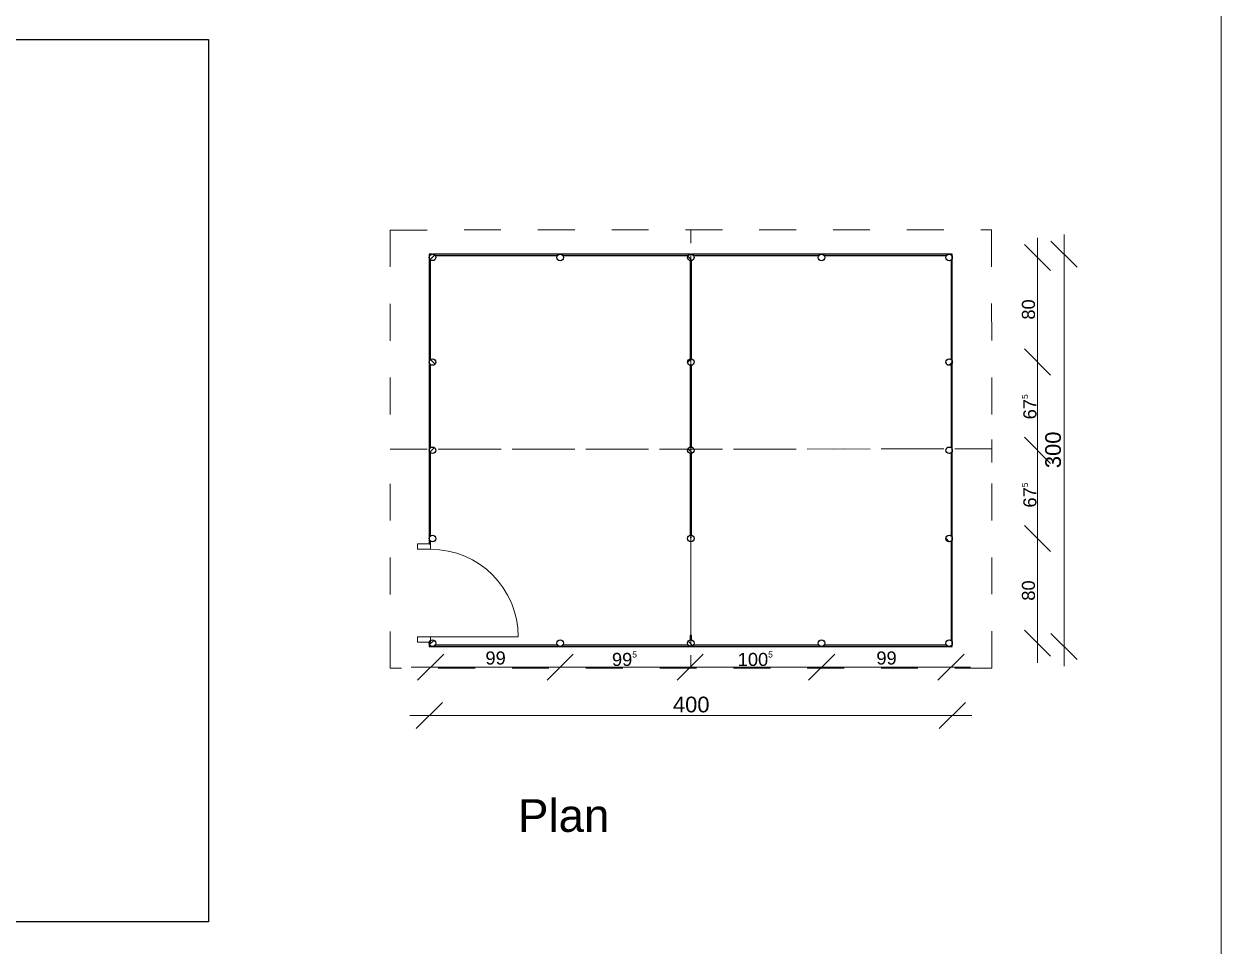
# Model space of a CAD drawing. Extents: x 4998 to 29504, y 981 to 19512.
# Drawn here: x 20348 to 29504, y 7724 to 14776 of the extents above; entities that cross this region are included whole.
import ezdxf

# ---------------------------------------------------------------- set-up
doc = ezdxf.new("R2010")
doc.units = 0
doc.header["$MEASUREMENT"] = 0
doc.header["$XCLIPFRAME"] = 0
doc.linetypes.add('Traits', pattern=[564.444447, 282.222223, -282.222223])
for name, color, linetype, lineweight in [('A01_Esquisses.A_No_stylo__1', 7, 'Continuous', 5), ('A01_Esquisses.A_No_stylo__10', 134, 'Continuous', 5), ('B08_Murs ext_ Périphériques.B_No_stylo__27', 7, 'Continuous', 25), ('F01_Equip_ Agencement.F_No_stylo__1', 7, 'Continuous', 5), ('Portes ArchiCAD_No_stylo__161', 1, 'Continuous', 15)]:
    doc.layers.add(name, color=color, linetype=linetype, lineweight=lineweight)
for name, color, linetype in [('B03_Constr_ Poteaux.B', 7, 'Continuous'), ('B08_Murs ext_ Périphériques.B', 7, 'Continuous'), ('C02_2D_ Images & scans.C', 7, 'Continuous'), ('D01_Cotat_ 1_100.D', 7, 'Continuous'), ('F01_Equip_ Agencement.F', 7, 'Continuous')]:
    doc.layers.add(name, color=color, linetype=linetype)
for name, color, linetype, lineweight, true_color in [('B03_Constr_ Poteaux.B_No_stylo__108', 7, 'Continuous', 0, 0xfd8379), ('B03_Constr_ Poteaux.B_No_stylo__28', 7, 'Continuous', 25, 0xa80f02), ('C07_2D_ Textes_ Ttes échelle.C_No_stylo__66', 7, 'Continuous', 15, 0x5555ff), ('D01_Cotat_ 1_100.D_No_stylo__45', 7, 'Continuous', 20, 0x40a5ff), ('D01_Cotat_ 1_100.D_No_stylo__66', 7, 'Continuous', 15, 0x5555ff), ('D01_Cotat_ 1_100.D_No_stylo__85', 7, 'Continuous', 13, 0x80c2ff)]:
    doc.layers.add(name, color=color, linetype=linetype, lineweight=lineweight, true_color=true_color)
doc.styles.add('STYLE_GENERE_1', font='arial.ttf')
doc.dimstyles.new('STYLE_GENERE__1', dxfattribs={"dimtxt": 120.000005, "dimasz": 190, "dimexe": 0.18, "dimexo": 1000, "dimgap": 0.09, "dimtad": 1, "dimtih": 1, "dimtoh": 1, "dimdec": 0, "dimlfac": 0.1, "dimzin": 0, "dimdsep": 46, "dimtxsty": 'STYLE_GENERE_1', "dimblk": 'ARROWHEAD_6', "dimblk1": 'ARROWHEAD_6', "dimblk2": 'ARROWHEAD_6', "dimcen": 0.09, "dimse1": 1, "dimse2": 1, "dimclrd": 256, "dimclre": 256, "dimclrt": 256, "dimazin": 0, "dimtfac": 1, "dimtdec": 4, "dimtmove": 0, "dimatfit": 3, "dimfxl": 1, "dimtolj": 1, "dimtzin": 0, "dimarcsym": 0})
doc.dimstyles.new('STYLE_GENERE__2', dxfattribs={"dimtxt": 120.000005, "dimasz": 190, "dimexe": 0.18, "dimexo": 1000, "dimgap": 0.09, "dimtad": 1, "dimdec": 0, "dimlfac": 0.1, "dimzin": 0, "dimdsep": 46, "dimtxsty": 'STYLE_GENERE_1', "dimblk": 'ARROWHEAD_6', "dimblk1": 'ARROWHEAD_6', "dimblk2": 'ARROWHEAD_6', "dimcen": 0.09, "dimse1": 1, "dimse2": 1, "dimclrd": 256, "dimclre": 256, "dimclrt": 256, "dimazin": 0, "dimtfac": 1, "dimtdec": 4, "dimtmove": 0, "dimatfit": 3, "dimfxl": 1, "dimtolj": 1, "dimtzin": 0, "dimarcsym": 0})
doc.dimstyles.new('STYLE_GENERE__3', dxfattribs={"dimtxt": 100, "dimasz": 190, "dimexe": 0.18, "dimexo": 1000, "dimgap": 0.09, "dimtad": 1, "dimtih": 1, "dimtoh": 1, "dimdec": 0, "dimlfac": 0.1, "dimzin": 0, "dimdsep": 46, "dimtxsty": 'STYLE_GENERE_1', "dimblk": 'ARROWHEAD_6', "dimblk1": 'ARROWHEAD_6', "dimblk2": 'ARROWHEAD_6', "dimcen": 0.09, "dimse1": 1, "dimse2": 1, "dimclrd": 256, "dimclre": 256, "dimclrt": 256, "dimazin": 0, "dimtfac": 1, "dimtdec": 4, "dimtmove": 0, "dimatfit": 3, "dimfxl": 1, "dimtolj": 1, "dimtzin": 0, "dimarcsym": 0})
doc.dimstyles.new('STYLE_GENERE__4', dxfattribs={"dimtxt": 100, "dimasz": 190, "dimexe": 0.18, "dimexo": 1000, "dimgap": 0.09, "dimtad": 1, "dimdec": 0, "dimlfac": 0.1, "dimzin": 0, "dimdsep": 46, "dimtxsty": 'STYLE_GENERE_1', "dimblk": 'ARROWHEAD_6', "dimblk1": 'ARROWHEAD_6', "dimblk2": 'ARROWHEAD_6', "dimcen": 0.09, "dimse1": 1, "dimse2": 1, "dimclrd": 256, "dimclre": 256, "dimclrt": 256, "dimazin": 0, "dimtfac": 1, "dimtdec": 4, "dimtmove": 0, "dimatfit": 3, "dimfxl": 1, "dimtolj": 1, "dimtzin": 0, "dimarcsym": 0})
picture_1 = doc.add_image_def('image1.bmp', size_in_pixel=(524, 408))
pattern_1 = [(45, (0, 0), (-91.9239, 91.9239), []), (135, (0, 0), (91.9239, 91.9239), [])]

# ---------------------------------------------------------------- blocks, each defined once
blk = doc.blocks.new('P_standard 13')
at = {"layer": 'Portes ArchiCAD_No_stylo__161', "linetype": 'Continuous'}
for p, q in [((335, 0), (335, 670)), ((-335, 0), (-375, 0)), ((-375, 0), (-375, -100)), ((-375, 0), (-375, -10)), ((-335, -100), (-335, 0)), ((375, 0), (335, 0)), ((335, 0), (335, -100)), ((375, -100), (375, 0)), ((375, 0), (375, -10)), ((-375, -100), (-335, -100)), ((335, -100), (375, -100))]:
    blk.add_line(p, q, dxfattribs=at)
blk.add_arc((335, 0), 670, 90, 180, dxfattribs=at)
blk = doc.blocks.new('Mur_1', base_point=(23448.2, 10025.6))
at = {"layer": 'B08_Murs ext_ Périphériques.B_No_stylo__27', "linetype": 'Continuous'}
for p, q in [((23448.2, 13015.6), (23448.2, 10798.9)), ((23458.2, 12210.6), (23458.2, 12970.9)), ((23458.2, 11535.6), (23458.2, 12170.6)), ((23458.2, 10861.2), (23458.2, 11495.6)), ((23458.2, 10798.9), (23458.2, 10821.2)), ((23458.2, 10798.9), (23448.2, 10798.9)), ((23458.2, 10048.9), (23448.2, 10048.9)), ((23448.2, 10048.9), (23448.2, 10015.6))]:
    blk.add_line(p, q, dxfattribs=at)
at = {"layer": 'Portes ArchiCAD_No_stylo__161', "linetype": 'Continuous', "zscale": 1000, "rotation": -90.00000000000001}
blk.add_blockref('P_standard 13', (23458.2, 10423.9), dxfattribs=at)
blk = doc.blocks.new('Mur_2', base_point=(23448.2, 10025.6))
at = {"layer": 'B08_Murs ext_ Périphériques.B_No_stylo__27', "linetype": 'Continuous'}
for p, q in [((23448.2, 10015.6), (25447.6, 10015.6)), ((24428.4, 10025.6), (23493.2, 10025.6)), ((25428.4, 10025.6), (24468.4, 10025.6)), ((25449.3, 10015.6), (27448.2, 10015.6)), ((26428.4, 10025.6), (25468.5, 10025.6)), ((27403.5, 10025.6), (26468.4, 10025.6))]:
    blk.add_line(p, q, dxfattribs=at)
blk = doc.blocks.new('Mur_3', base_point=(27448.2, 13005.6))
at = {"layer": 'B08_Murs ext_ Périphériques.B_No_stylo__27', "linetype": 'Continuous'}
for p, q in [((23469.2, 13015.6), (23448.2, 13015.6)), ((25443.4, 13015.6), (23477.2, 13015.6)), ((23493.4, 13005.6), (24428.5, 13005.6)), ((24468.4, 13005.6), (25428.1, 13005.6)), ((27448.2, 13015.6), (25453.5, 13015.6)), ((25468.8, 13005.6), (26428.5, 13005.6)), ((26468.3, 13005.6), (27403.3, 13005.6)), ((27448.2, 13005.6), (27448.2, 13015.6))]:
    blk.add_line(p, q, dxfattribs=at)
blk = doc.blocks.new('Mur_4', base_point=(27438.2, 10025.6))
at = {"layer": 'B08_Murs ext_ Périphériques.B_No_stylo__27', "linetype": 'Continuous'}
for p, q in [((27448.2, 12191.9), (27448.2, 13005.6)), ((27438.2, 12970.5), (27438.2, 12210.6)), ((27448.2, 11516.9), (27448.2, 12189.3)), ((27438.2, 12170.6), (27438.2, 11535.6)), ((27438.2, 11495.5), (27438.2, 10861.3)), ((27448.2, 10842.5), (27448.2, 11514.3)), ((27438.2, 10821.2), (27438.2, 10061)), ((27448.2, 10042.2), (27448.2, 10839.9)), ((27448.2, 10015.6), (27448.2, 10039.6))]:
    blk.add_line(p, q, dxfattribs=at)
blk = doc.blocks.new('Mur_5', base_point=(25443.4, 10045.6))
at = {"layer": 'B08_Murs ext_ Périphériques.B_No_stylo__27', "linetype": 'Continuous'}
for p, q in [((25443.4, 12966.6), (25443.4, 12215.1)), ((25453.4, 12215.1), (25453.4, 12966.6)), ((25443.4, 12166.1), (25443.4, 11540)), ((25453.4, 11540), (25453.4, 12166.1)), ((25443.4, 11491), (25443.4, 10865.7)), ((25453.4, 10865.7), (25453.4, 11491)), ((25453.4, 10848.2), (25443.4, 10848.2)), ((25453.4, 10098.2), (25443.4, 10098.2)), ((25443.4, 10098.2), (25443.4, 10065)), ((25453.4, 10065), (25453.4, 10098.2))]:
    blk.add_line(p, q, dxfattribs=at)
blk = doc.blocks.new('Mur_6', base_point=(23458.2, 13007))
at = {"layer": 'B08_Murs ext_ Périphériques.B_No_stylo__27', "linetype": 'Continuous'}
for p, q in [((23448.2, 13007), (23448.2, 10798.9)), ((23454.1, 13007), (23448.2, 13007)), ((23458.2, 12210.6), (23458.2, 12970.9)), ((23458.2, 11535.6), (23458.2, 12170.6)), ((23458.2, 10861.2), (23458.2, 11495.6)), ((23458.2, 10798.9), (23458.2, 10821.2)), ((23448.2, 10798.9), (23458.2, 10798.9))]:
    blk.add_line(p, q, dxfattribs=at)
blk = doc.blocks.new('Mur_7', base_point=(27448.2, 13004.4))
at = {"layer": 'B08_Murs ext_ Périphériques.B_No_stylo__27', "linetype": 'Continuous'}
for p, q in [((27448.2, 13004.4), (27444, 13004.4)), ((27448.2, 12191.9), (27448.2, 13004.4)), ((27438.2, 12970.5), (27438.2, 12210.6)), ((27448.2, 11516.9), (27448.2, 12189.3)), ((27438.2, 12170.6), (27438.2, 11535.6)), ((27438.2, 11495.5), (27438.2, 10861.3)), ((27448.2, 10842.5), (27448.2, 11514.3)), ((27438.2, 10821.2), (27438.2, 10061)), ((27448.2, 10042.2), (27448.2, 10839.9)), ((27438.2, 10020.9), (27438.2, 10015.6)), ((27438.2, 10015.6), (27448.2, 10015.6)), ((27448.2, 10015.6), (27448.2, 10039.6))]:
    blk.add_line(p, q, dxfattribs=at)
blk = doc.blocks.new('Poteau_1', base_point=(23473.2, 10040.6))
at = {"layer": 'B03_Constr_ Poteaux.B_No_stylo__108', "linetype": 'Continuous'}
h = blk.add_hatch(dxfattribs=at)
h.set_pattern_fill('BÉTON', color=256, style=0, pattern_type=2)
h.set_pattern_definition(pattern_1)
h.paths.add_polyline_path([(23473.2, 10015.6, 0.414214), (23498.2, 10040.6, 0.414214), (23473.2, 10065.6, 0.414214), (23448.2, 10040.6, 0.414214)], flags=0)
at = {"layer": 'B03_Constr_ Poteaux.B_No_stylo__28', "linetype": 'Continuous'}
blk.add_circle((23473.2, 10040.6), 25, dxfattribs=at)
blk = doc.blocks.new('Poteau_2', base_point=(23473.2, 12990.9))
at = {"layer": 'B03_Constr_ Poteaux.B_No_stylo__108', "linetype": 'Continuous'}
h = blk.add_hatch(dxfattribs=at)
h.set_pattern_fill('BÉTON', color=256, style=0, pattern_type=2)
h.set_pattern_definition(pattern_1)
h.paths.add_polyline_path([(23473.2, 12965.9, 0.414214), (23498.2, 12990.9, 0.414214), (23473.2, 13015.9, 0.414214), (23448.2, 12990.9, 0.414214)], flags=0)
at = {"layer": 'B03_Constr_ Poteaux.B_No_stylo__28', "linetype": 'Continuous'}
blk.add_circle((23473.2, 12990.9), 25, dxfattribs=at)
blk = doc.blocks.new('Poteau_3', base_point=(27423.2, 12990.5))
at = {"layer": 'B03_Constr_ Poteaux.B_No_stylo__108', "linetype": 'Continuous'}
h = blk.add_hatch(dxfattribs=at)
h.set_pattern_fill('BÉTON', color=256, style=0, pattern_type=2)
h.set_pattern_definition(pattern_1)
h.paths.add_polyline_path([(27423.2, 12965.5, 0.414214), (27448.2, 12990.5, 0.414214), (27423.2, 13015.5, 0.414214), (27398.2, 12990.5, 0.414214)], flags=0)
at = {"layer": 'B03_Constr_ Poteaux.B_No_stylo__28', "linetype": 'Continuous'}
blk.add_circle((27423.2, 12990.5), 25, dxfattribs=at)
blk = doc.blocks.new('Poteau_4', base_point=(27423.2, 10040.9))
at = {"layer": 'B03_Constr_ Poteaux.B_No_stylo__108', "linetype": 'Continuous'}
h = blk.add_hatch(dxfattribs=at)
h.set_pattern_fill('BÉTON', color=256, style=0, pattern_type=2)
h.set_pattern_definition(pattern_1)
h.paths.add_polyline_path([(27423.2, 10015.9, 0.414214), (27448.2, 10040.9, 0.414214), (27423.2, 10065.9, 0.414214), (27398.2, 10040.9, 0.414214)], flags=0)
at = {"layer": 'B03_Constr_ Poteaux.B_No_stylo__28', "linetype": 'Continuous'}
blk.add_circle((27423.2, 10040.9), 25, dxfattribs=at)
blk = doc.blocks.new('Poteau_5', base_point=(27423.2, 11515.6))
at = {"layer": 'B03_Constr_ Poteaux.B_No_stylo__108', "linetype": 'Continuous'}
h = blk.add_hatch(dxfattribs=at)
h.set_pattern_fill('BÉTON', color=256, style=0, pattern_type=2)
h.set_pattern_definition(pattern_1)
h.paths.add_polyline_path([(27423.2, 11490.6, 0.414214), (27448.2, 11515.6, 0.414214), (27423.2, 11540.6, 0.414214), (27398.2, 11515.6, 0.414214)], flags=0)
at = {"layer": 'B03_Constr_ Poteaux.B_No_stylo__28', "linetype": 'Continuous'}
blk.add_circle((27423.2, 11515.6), 25, dxfattribs=at)
blk = doc.blocks.new('Poteau_6', base_point=(23473.2, 11515.6))
at = {"layer": 'B03_Constr_ Poteaux.B_No_stylo__108', "linetype": 'Continuous'}
h = blk.add_hatch(dxfattribs=at)
h.set_pattern_fill('BÉTON', color=256, style=0, pattern_type=2)
h.set_pattern_definition(pattern_1)
h.paths.add_polyline_path([(23473.2, 11490.6, 0.414214), (23498.2, 11515.6, 0.414214), (23473.2, 11540.6, 0.414214), (23448.2, 11515.6, 0.414214)], flags=0)
at = {"layer": 'B03_Constr_ Poteaux.B_No_stylo__28', "linetype": 'Continuous'}
blk.add_circle((23473.2, 11515.6), 25, dxfattribs=at)
blk = doc.blocks.new('Poteau_7', base_point=(25448.4, 11515.5))
at = {"layer": 'B03_Constr_ Poteaux.B_No_stylo__108', "linetype": 'Continuous'}
h = blk.add_hatch(dxfattribs=at)
h.set_pattern_fill('BÉTON', color=256, style=0, pattern_type=2)
h.set_pattern_definition(pattern_1)
h.paths.add_polyline_path([(25448.4, 11490.5, 0.414214), (25473.4, 11515.5, 0.414214), (25448.4, 11540.5, 0.414214), (25423.4, 11515.5, 0.414214)], flags=0)
at = {"layer": 'B03_Constr_ Poteaux.B_No_stylo__28', "linetype": 'Continuous'}
blk.add_circle((25448.4, 11515.5), 25, dxfattribs=at)
blk = doc.blocks.new('Poteau_8', base_point=(25448.4, 10040.5))
at = {"layer": 'B03_Constr_ Poteaux.B_No_stylo__108', "linetype": 'Continuous'}
h = blk.add_hatch(dxfattribs=at)
h.set_pattern_fill('BÉTON', color=256, style=0, pattern_type=2)
h.set_pattern_definition(pattern_1)
h.paths.add_polyline_path([(25448.4, 10015.5, 0.414214), (25473.4, 10040.5, 0.414214), (25448.4, 10065.5, 0.414214), (25423.4, 10040.5, 0.414214)], flags=0)
at = {"layer": 'B03_Constr_ Poteaux.B_No_stylo__28', "linetype": 'Continuous'}
blk.add_circle((25448.4, 10040.5), 25, dxfattribs=at)
blk = doc.blocks.new('Poteau_9', base_point=(24448.4, 10040.6))
at = {"layer": 'B03_Constr_ Poteaux.B_No_stylo__108', "linetype": 'Continuous'}
h = blk.add_hatch(dxfattribs=at)
h.set_pattern_fill('BÉTON', color=256, style=0, pattern_type=2)
h.set_pattern_definition(pattern_1)
h.paths.add_polyline_path([(24448.4, 10015.6, 0.414214), (24473.4, 10040.6, 0.414214), (24448.4, 10065.6, 0.414214), (24423.4, 10040.6, 0.414214)], flags=0)
at = {"layer": 'B03_Constr_ Poteaux.B_No_stylo__28', "linetype": 'Continuous'}
blk.add_circle((24448.4, 10040.6), 25, dxfattribs=at)
blk = doc.blocks.new('Poteau_10', base_point=(26448.4, 10040.6))
at = {"layer": 'B03_Constr_ Poteaux.B_No_stylo__108', "linetype": 'Continuous'}
h = blk.add_hatch(dxfattribs=at)
h.set_pattern_fill('BÉTON', color=256, style=0, pattern_type=2)
h.set_pattern_definition(pattern_1)
h.paths.add_polyline_path([(26448.4, 10015.6, 0.414214), (26473.4, 10040.6, 0.414214), (26448.4, 10065.6, 0.414214), (26423.4, 10040.6, 0.414214)], flags=0)
at = {"layer": 'B03_Constr_ Poteaux.B_No_stylo__28', "linetype": 'Continuous'}
blk.add_circle((26448.4, 10040.6), 25, dxfattribs=at)
blk = doc.blocks.new('Poteau_11', base_point=(24448.4, 12990.5))
at = {"layer": 'B03_Constr_ Poteaux.B_No_stylo__108', "linetype": 'Continuous'}
h = blk.add_hatch(dxfattribs=at)
h.set_pattern_fill('BÉTON', color=256, style=0, pattern_type=2)
h.set_pattern_definition(pattern_1)
h.paths.add_polyline_path([(24448.4, 12965.5, 0.414214), (24473.4, 12990.5, 0.414214), (24448.4, 13015.5, 0.414214), (24423.4, 12990.5, 0.414214)], flags=0)
at = {"layer": 'B03_Constr_ Poteaux.B_No_stylo__28', "linetype": 'Continuous'}
blk.add_circle((24448.4, 12990.5), 25, dxfattribs=at)
blk = doc.blocks.new('Poteau_12', base_point=(26448.4, 12990.5))
at = {"layer": 'B03_Constr_ Poteaux.B_No_stylo__108', "linetype": 'Continuous'}
h = blk.add_hatch(dxfattribs=at)
h.set_pattern_fill('BÉTON', color=256, style=0, pattern_type=2)
h.set_pattern_definition(pattern_1)
h.paths.add_polyline_path([(26448.4, 12965.5, 0.414214), (26473.4, 12990.5, 0.414214), (26448.4, 13015.5, 0.414214), (26423.4, 12990.5, 0.414214)], flags=0)
at = {"layer": 'B03_Constr_ Poteaux.B_No_stylo__28', "linetype": 'Continuous'}
blk.add_circle((26448.4, 12990.5), 25, dxfattribs=at)
blk = doc.blocks.new('Poteau_13', base_point=(25448.4, 12991.1))
at = {"layer": 'B03_Constr_ Poteaux.B_No_stylo__108', "linetype": 'Continuous'}
h = blk.add_hatch(dxfattribs=at)
h.set_pattern_fill('BÉTON', color=256, style=0, pattern_type=2)
h.set_pattern_definition(pattern_1)
h.paths.add_polyline_path([(25448.4, 12966.1, 0.414214), (25473.4, 12991.1, 0.414214), (25448.4, 13016.1, 0.414214), (25423.4, 12991.1, 0.414214)], flags=0)
at = {"layer": 'B03_Constr_ Poteaux.B_No_stylo__28', "linetype": 'Continuous'}
blk.add_circle((25448.4, 12991.1), 25, dxfattribs=at)
blk = doc.blocks.new('Poteau_14', base_point=(23473.2, 12190.6))
at = {"layer": 'B03_Constr_ Poteaux.B_No_stylo__108', "linetype": 'Continuous'}
h = blk.add_hatch(dxfattribs=at)
h.set_pattern_fill('BÉTON', color=256, style=0, pattern_type=2)
h.set_pattern_definition(pattern_1)
h.paths.add_polyline_path([(23473.2, 12165.6, 0.414214), (23498.2, 12190.6, 0.414214), (23473.2, 12215.6, 0.414214), (23448.2, 12190.6, 0.414214)], flags=0)
at = {"layer": 'B03_Constr_ Poteaux.B_No_stylo__28', "linetype": 'Continuous'}
blk.add_circle((23473.2, 12190.6), 25, dxfattribs=at)
blk = doc.blocks.new('Poteau_15', base_point=(23473.2, 10841.2))
at = {"layer": 'B03_Constr_ Poteaux.B_No_stylo__108', "linetype": 'Continuous'}
h = blk.add_hatch(dxfattribs=at)
h.set_pattern_fill('BÉTON', color=256, style=0, pattern_type=2)
h.set_pattern_definition(pattern_1)
h.paths.add_polyline_path([(23473.2, 10816.2, 0.414214), (23498.2, 10841.2, 0.414214), (23473.2, 10866.2, 0.414214), (23448.2, 10841.2, 0.414214)], flags=0)
at = {"layer": 'B03_Constr_ Poteaux.B_No_stylo__28', "linetype": 'Continuous'}
blk.add_circle((23473.2, 10841.2), 25, dxfattribs=at)
blk = doc.blocks.new('Poteau_16', base_point=(27423.2, 12190.6))
at = {"layer": 'B03_Constr_ Poteaux.B_No_stylo__108', "linetype": 'Continuous'}
h = blk.add_hatch(dxfattribs=at)
h.set_pattern_fill('BÉTON', color=256, style=0, pattern_type=2)
h.set_pattern_definition(pattern_1)
h.paths.add_polyline_path([(27423.2, 12165.6, 0.414214), (27448.2, 12190.6, 0.414214), (27423.2, 12215.6, 0.414214), (27398.2, 12190.6, 0.414214)], flags=0)
at = {"layer": 'B03_Constr_ Poteaux.B_No_stylo__28', "linetype": 'Continuous'}
blk.add_circle((27423.2, 12190.6), 25, dxfattribs=at)
blk = doc.blocks.new('Poteau_17', base_point=(27423.2, 10841.2))
at = {"layer": 'B03_Constr_ Poteaux.B_No_stylo__108', "linetype": 'Continuous'}
h = blk.add_hatch(dxfattribs=at)
h.set_pattern_fill('BÉTON', color=256, style=0, pattern_type=2)
h.set_pattern_definition(pattern_1)
h.paths.add_polyline_path([(27423.2, 10816.2, 0.414214), (27448.2, 10841.2, 0.414214), (27423.2, 10866.2, 0.414214), (27398.2, 10841.2, 0.414214)], flags=0)
at = {"layer": 'B03_Constr_ Poteaux.B_No_stylo__28', "linetype": 'Continuous'}
blk.add_circle((27423.2, 10841.2), 25, dxfattribs=at)
blk = doc.blocks.new('Poteau_18', base_point=(25448.4, 12190.6))
at = {"layer": 'B03_Constr_ Poteaux.B_No_stylo__108', "linetype": 'Continuous'}
h = blk.add_hatch(dxfattribs=at)
h.set_pattern_fill('BÉTON', color=256, style=0, pattern_type=2)
h.set_pattern_definition(pattern_1)
h.paths.add_polyline_path([(25448.4, 12165.6, 0.414214), (25473.4, 12190.6, 0.414214), (25448.4, 12215.6, 0.414214), (25423.4, 12190.6, 0.414214)], flags=0)
at = {"layer": 'B03_Constr_ Poteaux.B_No_stylo__28', "linetype": 'Continuous'}
blk.add_circle((25448.4, 12190.6), 25, dxfattribs=at)
blk = doc.blocks.new('Poteau_19', base_point=(25448.4, 10841.2))
at = {"layer": 'B03_Constr_ Poteaux.B_No_stylo__108', "linetype": 'Continuous'}
h = blk.add_hatch(dxfattribs=at)
h.set_pattern_fill('BÉTON', color=256, style=0, pattern_type=2)
h.set_pattern_definition(pattern_1)
h.paths.add_polyline_path([(25448.4, 10816.2, 0.414214), (25473.4, 10841.2, 0.414214), (25448.4, 10866.2, 0.414214), (25423.4, 10841.2, 0.414214)], flags=0)
at = {"layer": 'B03_Constr_ Poteaux.B_No_stylo__28', "linetype": 'Continuous'}
blk.add_circle((25448.4, 10841.2), 25, dxfattribs=at)
blk = doc.blocks.new('Tôle ondulée Inc 13')
at = {"layer": 'F01_Equip_ Agencement.F_No_stylo__1', "linetype": 'Traits'}
for p, q in [((0, 0), (0, 4599.4)), ((0, 4599.4), (1675.9, 4599.4)), ((0, 0), (0, 4599.4)), ((1675.9, 0), (1675.9, 4599.4)), ((0, 2299.7), (100, 2299.7)), ((0, 0), (1675.9, 0))]:
    blk.add_line(p, q, dxfattribs=at)
blk = doc.blocks.new('Tôle ondulée Inc 13_2')
at = {"layer": 'F01_Equip_ Agencement.F_No_stylo__1', "linetype": 'Traits'}
for p, q in [((0, 0), (0, 4601.6)), ((0, 4601.6), (1675.9, 4601.6)), ((0, 0), (0, 4601.6)), ((1675.9, 0), (1675.9, 4601.6)), ((0, 2300.8), (100, 2300.8)), ((0, 0), (1675.9, 0))]:
    blk.add_line(p, q, dxfattribs=at)
blk = doc.blocks.new('*D83')
at = {"layer": 'D01_Cotat_ 1_100.D_No_stylo__45', "linetype": 'Continuous'}
for p, q in [((23548.2, 9587.3), (23348.2, 9387.3)), ((27348.2, 9387.3), (27548.2, 9587.3))]:
    blk.add_line(p, q, dxfattribs=at)
at = {"layer": 'D01_Cotat_ 1_100.D_No_stylo__85', "linetype": 'Continuous'}
for p, q in [((23298.2, 9487.3), (23448.2, 9487.3)), ((23448.2, 9487.3), (27448.2, 9487.3)), ((27448.2, 9487.3), (27598.2, 9487.3))]:
    blk.add_line(p, q, dxfattribs=at)
at = {"layer": 'D01_Cotat_ 1_100.D_No_stylo__66', "insert": (25311.6, 9631.3), "char_height": 120, "attachment_point": 1, "style": 'STYLE_GENERE_1'}
blk.add_mtext('{400}', dxfattribs=at)
blk = doc.blocks.new('ARROWHEAD_6')
at = {"color": 0, "linetype": 'Continuous', "lineweight": 0}
for p, q in [((-0.5, -0.5), (0.5, 0.5)), ((0, 0), (-1, 0))]:
    blk.add_line(p, q, dxfattribs=at)
blk = doc.blocks.new('*D85')
at = {"layer": 'D01_Cotat_ 1_100.D_No_stylo__45', "linetype": 'Continuous'}
for p, q in [((28402.8, 12915.6), (28202.8, 13115.6)), ((28202.8, 10115.6), (28402.8, 9915.6))]:
    blk.add_line(p, q, dxfattribs=at)
at = {"layer": 'D01_Cotat_ 1_100.D_No_stylo__85', "linetype": 'Continuous'}
for p, q in [((28302.8, 13015.6), (28302.8, 13165.6)), ((28302.8, 10015.6), (28302.8, 13015.6)), ((28302.8, 9865.6), (28302.8, 10015.6))]:
    blk.add_line(p, q, dxfattribs=at)
at = {"layer": 'D01_Cotat_ 1_100.D_No_stylo__66', "insert": (28158.8, 11379), "char_height": 120, "attachment_point": 1, "rotation": 90, "style": 'STYLE_GENERE_1'}
blk.add_mtext('{300}', dxfattribs=at)
blk = doc.blocks.new('*D86')
at = {"layer": 'D01_Cotat_ 1_100.D_No_stylo__45', "linetype": 'Continuous'}
for p, q in [((23558.2, 9956.9), (23358.2, 9756.9)), ((24348.4, 9756.9), (24548.4, 9956.9))]:
    blk.add_line(p, q, dxfattribs=at)
at = {"layer": 'D01_Cotat_ 1_100.D_No_stylo__85', "linetype": 'Continuous'}
for p, q in [((23308.2, 9856.9), (23458.2, 9856.9)), ((23458.2, 9856.9), (24448.4, 9856.9)), ((24448.4, 9856.9), (24598.4, 9856.9))]:
    blk.add_line(p, q, dxfattribs=at)
at = {"layer": 'D01_Cotat_ 1_100.D_No_stylo__66', "insert": (23877.4, 9976.9), "char_height": 100, "attachment_point": 1, "style": 'STYLE_GENERE_1'}
blk.add_mtext('{99}', dxfattribs=at)
blk = doc.blocks.new('*D87')
at = {"layer": 'D01_Cotat_ 1_100.D_No_stylo__45', "linetype": 'Continuous'}
for p, q in [((24548.4, 9956.9), (24348.4, 9756.9)), ((25343.4, 9756.9), (25543.4, 9956.9))]:
    blk.add_line(p, q, dxfattribs=at)
at = {"layer": 'D01_Cotat_ 1_100.D_No_stylo__85', "linetype": 'Continuous'}
for p, q in [((24298.4, 9856.9), (24448.4, 9856.9)), ((24448.4, 9856.9), (25443.4, 9856.9)), ((25443.4, 9856.9), (25593.4, 9856.9))]:
    blk.add_line(p, q, dxfattribs=at)
at = {"layer": 'D01_Cotat_ 1_100.D_No_stylo__66', "insert": (24845, 9976.9), "char_height": 100, "attachment_point": 1, "style": 'STYLE_GENERE_1'}
blk.add_mtext('{99\\H0.660000x;\\A1{\\H0.7x;\\S5^  ;}}', dxfattribs=at)
blk = doc.blocks.new('*D88')
at = {"layer": 'D01_Cotat_ 1_100.D_No_stylo__45', "linetype": 'Continuous'}
for p, q in [((25543.4, 9956.9), (25343.4, 9756.9)), ((26348.4, 9756.9), (26548.4, 9956.9))]:
    blk.add_line(p, q, dxfattribs=at)
at = {"layer": 'D01_Cotat_ 1_100.D_No_stylo__85', "linetype": 'Continuous'}
for p, q in [((25293.4, 9856.9), (25443.4, 9856.9)), ((25443.4, 9856.9), (26448.4, 9856.9)), ((26448.4, 9856.9), (26598.4, 9856.9))]:
    blk.add_line(p, q, dxfattribs=at)
at = {"layer": 'D01_Cotat_ 1_100.D_No_stylo__66', "insert": (25807, 9976.9), "char_height": 100, "attachment_point": 1, "style": 'STYLE_GENERE_1'}
blk.add_mtext('{100\\H0.660000x;\\A1{\\H0.7x;\\S5^  ;}}', dxfattribs=at)
blk = doc.blocks.new('*D89')
at = {"layer": 'D01_Cotat_ 1_100.D_No_stylo__45', "linetype": 'Continuous'}
for p, q in [((26548.4, 9956.9), (26348.4, 9756.9)), ((27338.2, 9756.9), (27538.2, 9956.9))]:
    blk.add_line(p, q, dxfattribs=at)
at = {"layer": 'D01_Cotat_ 1_100.D_No_stylo__85', "linetype": 'Continuous'}
for p, q in [((26298.4, 9856.9), (26448.4, 9856.9)), ((26448.4, 9856.9), (27438.2, 9856.9)), ((27438.2, 9856.9), (27588.2, 9856.9))]:
    blk.add_line(p, q, dxfattribs=at)
at = {"layer": 'D01_Cotat_ 1_100.D_No_stylo__66', "insert": (26867.4, 9976.9), "char_height": 100, "attachment_point": 1, "style": 'STYLE_GENERE_1'}
blk.add_mtext('{99}', dxfattribs=at)
blk = doc.blocks.new('*D90')
at = {"layer": 'D01_Cotat_ 1_100.D_No_stylo__45', "linetype": 'Continuous'}
for p, q in [((28200.4, 12890.5), (28000.4, 13090.5)), ((28000.4, 12290.6), (28200.4, 12090.6))]:
    blk.add_line(p, q, dxfattribs=at)
at = {"layer": 'D01_Cotat_ 1_100.D_No_stylo__85', "linetype": 'Continuous'}
for p, q in [((28100.4, 12990.5), (28100.4, 13140.5)), ((28100.4, 12190.6), (28100.4, 12990.5)), ((28100.4, 12040.6), (28100.4, 12190.6))]:
    blk.add_line(p, q, dxfattribs=at)
at = {"layer": 'D01_Cotat_ 1_100.D_No_stylo__66', "insert": (27980.4, 12514.7), "char_height": 100, "attachment_point": 1, "rotation": 90, "style": 'STYLE_GENERE_1'}
blk.add_mtext('{80}', dxfattribs=at)
blk = doc.blocks.new('*D91')
at = {"layer": 'D01_Cotat_ 1_100.D_No_stylo__45', "linetype": 'Continuous'}
for p, q in [((28200.4, 12090.6), (28000.4, 12290.6)), ((28000.4, 11615.6), (28200.4, 11415.6))]:
    blk.add_line(p, q, dxfattribs=at)
at = {"layer": 'D01_Cotat_ 1_100.D_No_stylo__85', "linetype": 'Continuous'}
for p, q in [((28100.4, 12190.6), (28100.4, 12340.6)), ((28100.4, 11515.6), (28100.4, 12190.6)), ((28100.4, 11365.6), (28100.4, 11515.6))]:
    blk.add_line(p, q, dxfattribs=at)
at = {"layer": 'D01_Cotat_ 1_100.D_No_stylo__66', "insert": (27980.4, 11752.2), "char_height": 100, "attachment_point": 1, "rotation": 90, "style": 'STYLE_GENERE_1'}
blk.add_mtext('{67\\H0.660000x;\\A1{\\H0.7x;\\S5^  ;}}', dxfattribs=at)
blk = doc.blocks.new('*D92')
at = {"layer": 'D01_Cotat_ 1_100.D_No_stylo__45', "linetype": 'Continuous'}
for p, q in [((28200.4, 11415.6), (28000.4, 11615.6)), ((28000.4, 10941.2), (28200.4, 10741.2))]:
    blk.add_line(p, q, dxfattribs=at)
at = {"layer": 'D01_Cotat_ 1_100.D_No_stylo__85', "linetype": 'Continuous'}
for p, q in [((28100.4, 11515.6), (28100.4, 11665.6)), ((28100.4, 10841.2), (28100.4, 11515.6)), ((28100.4, 10691.2), (28100.4, 10841.2))]:
    blk.add_line(p, q, dxfattribs=at)
at = {"layer": 'D01_Cotat_ 1_100.D_No_stylo__66', "insert": (27980.4, 11077.5), "char_height": 100, "attachment_point": 1, "rotation": 90, "style": 'STYLE_GENERE_1'}
blk.add_mtext('{67\\H0.660000x;\\A1{\\H0.7x;\\S5^  ;}}', dxfattribs=at)
blk = doc.blocks.new('*D93')
at = {"layer": 'D01_Cotat_ 1_100.D_No_stylo__45', "linetype": 'Continuous'}
for p, q in [((28200.4, 10741.2), (28000.4, 10941.2)), ((28000.4, 10140.9), (28200.4, 9940.9))]:
    blk.add_line(p, q, dxfattribs=at)
at = {"layer": 'D01_Cotat_ 1_100.D_No_stylo__85', "linetype": 'Continuous'}
for p, q in [((28100.4, 10841.2), (28100.4, 10991.2)), ((28100.4, 10040.9), (28100.4, 10841.2)), ((28100.4, 9890.9), (28100.4, 10040.9))]:
    blk.add_line(p, q, dxfattribs=at)
at = {"layer": 'D01_Cotat_ 1_100.D_No_stylo__66', "insert": (27980.4, 10365.2), "char_height": 100, "attachment_point": 1, "rotation": 90, "style": 'STYLE_GENERE_1'}
blk.add_mtext('{80}', dxfattribs=at)

msp = doc.modelspace()

# ---------------------------------------------------------------- linework, layer by layer
at = {"layer": 'A01_Esquisses.A_No_stylo__1', "linetype": 'Continuous'}
for p, q in [((27448.2, 13015.6), (23447.2, 13015.6)), ((25448.4, 10015.6), (25448.4, 13015.5)), ((27448.2, 10015.6), (27448.2, 13015.6)), ((27749.5, 11422.1), (27749.5, 11597.4)), ((23448.2, 10015.6), (27448.2, 10015.6))]:
    msp.add_line(p, q, dxfattribs=at)
at = {"layer": 'A01_Esquisses.A_No_stylo__10', "linetype": 'Continuous'}
msp.add_line((29503.6, 19511.9), (29503.6, 980.7), dxfattribs=at)

# ---------------------------------------------------------------- block references
at = {"layer": 'B03_Constr_ Poteaux.B', "color": 14, "lineweight": 25, "true_color": 0xa80f02}
for name, p in [('Poteau_2', (23473.2, 12990.9)), ('Poteau_11', (24448.4, 12990.5)), ('Poteau_13', (25448.4, 12991.1)), ('Poteau_12', (26448.4, 12990.5)), ('Poteau_3', (27423.2, 12990.5)), ('Poteau_14', (23473.2, 12190.6)), ('Poteau_18', (25448.4, 12190.6)), ('Poteau_16', (27423.2, 12190.6)), ('Poteau_6', (23473.2, 11515.6)), ('Poteau_7', (25448.4, 11515.5)), ('Poteau_5', (27423.2, 11515.6)), ('Poteau_15', (23473.2, 10841.2)), ('Poteau_19', (25448.4, 10841.2)), ('Poteau_17', (27423.2, 10841.2)), ('Poteau_1', (23473.2, 10040.6)), ('Poteau_9', (24448.4, 10040.6)), ('Poteau_8', (25448.4, 10040.5)), ('Poteau_10', (26448.4, 10040.6)), ('Poteau_4', (27423.2, 10040.9))]:
    msp.add_blockref(name, p, dxfattribs=at)
at = {"layer": 'B08_Murs ext_ Périphériques.B'}
for name, p in [('Mur_1', (23448.2, 10025.6)), ('Mur_3', (27448.2, 13005.6)), ('Mur_6', (23458.2, 13007)), ('Mur_4', (27438.2, 10025.6)), ('Mur_7', (27448.2, 13004.4)), ('Mur_5', (25443.4, 10045.6)), ('Mur_2', (23448.2, 10025.6))]:
    msp.add_blockref(name, p, dxfattribs=at)
at = {"layer": 'F01_Equip_ Agencement.F', "color": 104, "linetype": 'Continuous', "lineweight": 5, "true_color": 0x029e21, "zscale": 1000}
for name, p, rotation in [('Tôle ondulée Inc 13', (23149.5, 13200.1), -89.98128881828798), ('Tôle ondulée Inc 13_2', (27750, 9849.9), 90.01871118171202)]:
    msp.add_blockref(name, p, dxfattribs=dict(at, rotation=rotation))

# ---------------------------------------------------------------- texts
at = {"layer": 'C07_2D_ Textes_ Ttes échelle.C_No_stylo__66', "linetype": 'Continuous', "insert": (24126.5, 8847.3), "char_height": 250, "attachment_point": 1, "style": 'STYLE_GENERE_1'}
msp.add_mtext('{Plan}', dxfattribs=at)

# ---------------------------------------------------------------- dimensions: what is measured, and where the dimension line sits
at = {"layer": 'D01_Cotat_ 1_100.D', "color": 151, "linetype": 'Continuous', "lineweight": 13, "true_color": 0x80c2ff}
for base, p1, p2, dimstyle, picture, middle in [((28100.4, 12190.6), (27423.2, 12190.6), (27423.2, 12990.5), 'STYLE_GENERE__4', '*D90', (28030.4, 12590.5)), ((28302.8, 10015.6), (27448.2, 10015.6), (27448.2, 13015.6), 'STYLE_GENERE__2', '*D85', (28218.8, 11515.6)), ((28100.432, 11515.5571), (27423.2383, 11515.5571), (27423.2383, 12190.6085), 'STYLE_GENERE__4', '*D91', (28030.432, 11865.9834)), ((28100.4, 10841.2), (27423.2, 10841.2), (27423.2, 11515.6), 'STYLE_GENERE__4', '*D92', (28030.4, 11191.3)), ((28100.4, 10040.9), (27423.2, 10040.9), (27423.2, 10841.2), 'STYLE_GENERE__4', '*D93', (28030.4, 10441.1))]:
    dim = msp.add_linear_dim(base=base, p1=p1, p2=p2, angle=90, dimstyle=dimstyle, dxfattribs=at)
    dim.commit()
    dim.dimension.update_dxf_attribs({"geometry": picture, "text_midpoint": middle})
for base, p1, p2, dimstyle, picture, middle in [((23448.2, 9487.3), (23448.2, 10025.6), (27448.2, 10015.6), 'STYLE_GENERE__1', '*D83', (25448.2, 9571.3)), ((23458.2, 9856.9), (23458.2, 10048.9), (24448.4, 10040.6), 'STYLE_GENERE__3', '*D86', (23953.3, 9926.9)), ((24448.4299, 9856.8646), (24448.4299, 10040.554), (25443.3906, 10045.554), 'STYLE_GENERE__3', '*D87', (24958.8108, 9926.8646)), ((25443.3906, 9856.8646), (25443.3906, 10045.554), (26448.4111, 10040.554), 'STYLE_GENERE__3', '*D88', (25958.8015, 9926.8646)), ((26448.4, 9856.9), (26448.4, 10040.6), (27438.2, 10025.6), 'STYLE_GENERE__3', '*D89', (26943.3, 9926.9))]:
    dim = msp.add_linear_dim(base=base, p1=p1, p2=p2, dimstyle=dimstyle, dxfattribs=at)
    dim.commit()
    dim.dimension.update_dxf_attribs({"geometry": picture, "text_midpoint": middle})

# ---------------------------------------------------------------- pictures from other files: only their frames are drawn
at = {"layer": 'C02_2D_ Images & scans.C', "linetype": 'Continuous'}
image = msp.add_image(picture_1, insert=(12993.9, 7909.2), size_in_units=(8764.2, 6749.1), dxfattribs=at)
image.set_boundary_path([(-0.5, -0.5), (523.5, 407.5)])

doc.saveas('drawing.dxf')
